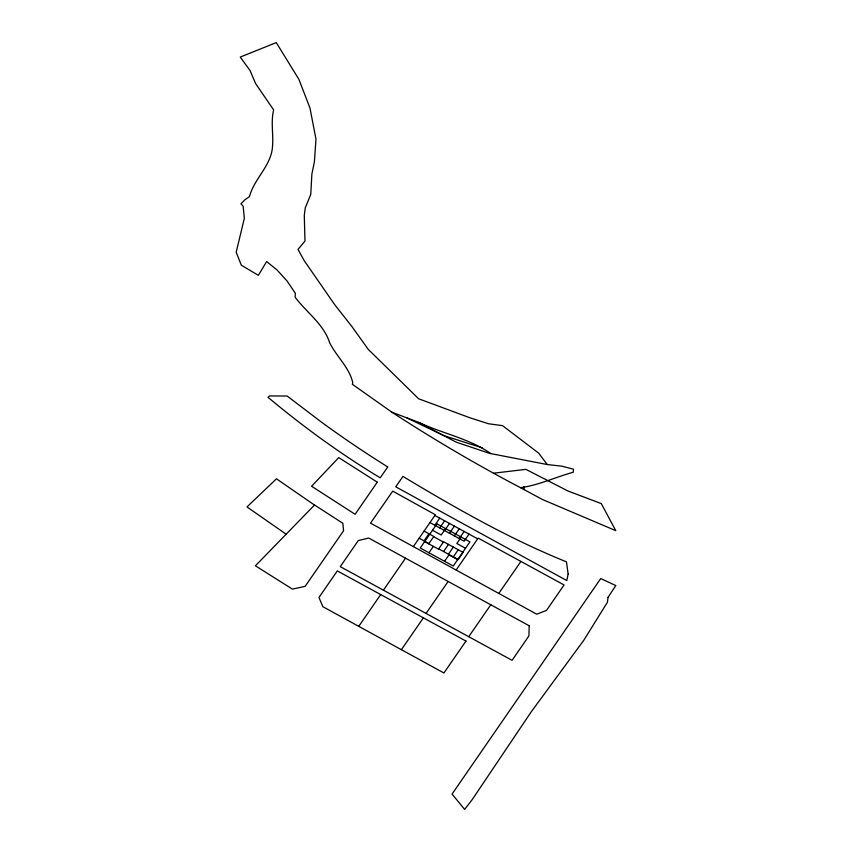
<?xml version="1.0" encoding="UTF-8"?>
<svg xmlns="http://www.w3.org/2000/svg" width="852" height="852" viewBox="0 0 852 852"><rect width="100%" height="100%" fill="white"/><g stroke="black" fill="none" stroke-linecap="round" stroke-linejoin="round"><path stroke-width="1.28" d="M383.421 590.191L405.531 558.177M413.369 546.601L435.361 514.757L392.74 491.135L370.524 523.128L536.717 614.196L546.526 610.383L564.067 584.962L478.174 538.113L456.139 570.031M358.745 626.358L380.706 594.579M424.04 540.882L428.95 533.767M434.839 525.237L439.749 518.133M428.716 543.842L433.828 536.43L424.072 531.105M439.717 527.899L444.627 520.796M428.95 552.767L433.359 546.366M445.628 528.602L441.208 535.003L432.518 530.253M444.606 530.572L449.505 523.458M449.483 533.235L454.393 526.121M443.562 551.532L448.471 544.417M454.361 535.897L459.271 528.783M448.45 554.194L453.349 547.08M459.239 538.56L464.148 531.446M444.563 561.287L448.972 554.897L457.673 559.636M461.241 537.133L456.832 543.523L465.522 548.262M453.328 556.857L458.238 549.753M469.026 534.108L464.127 541.222L429.962 522.574M426.053 613.429L448.141 581.469M401.388 649.693L423.391 617.849M468.738 636.7L490.805 604.782M498.803 593.407L520.902 561.436M314.526 505.023L255.419 565.803L292.417 589.115L305.176 586.325L343.558 530.753L342.855 523.288L312.652 503.788L276.463 478.803L246.984 506.929L286.144 534.193M391.941 412.23C433.625 439.344 476.46 464.628 520.519 487.685C538.815 485.246 555.515 477.056 573.247 472.253L573.481 469.186L561.777 466.15L547.24 464.542L489.506 453.349L456.054 442.103L418.683 422.368L391.941 412.23L352.377 384.295L352.739 382.559C349.235 367.255 336.327 356.424 329.618 342.642C323.504 323.803 306.56 312.514 295.133 297.22L295.346 293.248L287.017 280.958L277.06 269.999L266.633 261.543L258.358 275.334L241.329 265.228L236.196 252.245L244.322 218.336L243.182 206.269L240.946 203.788L244.939 199.73L249.444 196.684C253.907 179.644 268.912 167.748 272.076 150.325C274.184 136.948 270.382 122.976 273.652 109.94L255.643 83.624L249.945 70.386L240.253 57.063L276.272 42.6L298.924 79.385L309.979 108.066L315.975 139.078L314.399 161.837L311.864 174.149L310.778 194.341L305.25 207.941L304.292 215.428L304.973 241.073L298.019 249.423L304.228 260.68L334.602 304.537L352.004 326.678L368.202 349.32L418.63 398.768L470.57 418.023L488.59 423.763L502.563 425.67L538.688 453.157L547.24 464.542M493.819 473.169L525.886 469.356L567.943 490.986L601.31 503.617L615.772 530.658L542.277 499.421L520.519 487.685M482.211 447.811L443.817 435.638L406.873 417.895M418.683 422.368C442.358 433.54 469.175 438.45 490.731 453.53M434.871 515.471L477.684 538.826M433.625 536.728L443.391 542.053M419.163 538.219L428.929 543.544M438.684 548.869L458.206 559.519L463.115 552.416L443.594 541.755L438.482 549.167L424.669 541.627M523.916 486.62L524.15 489.655M529.198 625.773L528.911 635.922L512.073 660.332L340.278 566.655L358.277 540.573L368.735 538.059L529.198 625.773M568.156 574.12L566.804 580.553L395.733 486.812L402.953 476.428C455.671 508.133 509.315 538.752 566.463 561.851L568.156 574.12M608.051 597.305L607.401 602.279L583.897 640.108L531.211 711.867L472.285 799.495L464.638 809.4L452.061 794.075L600.713 578.561L615.804 585.548L608.051 597.305M377.266 482.157L355.103 514.288L311.587 486.258L338.745 457.609L377.266 482.157M387.724 466.971L380.248 477.812C340.704 454.073 303.365 426.831 267.975 397.277L269.626 395.946L287.156 396.02L320.64 421.516A883.535 671.845 20.1 0 0 375.743 459.334L387.724 466.971M436.927 523.863L420.249 548.017L453.253 566.026L469.942 541.872L436.927 523.863M465.969 641.066L443.924 672.984L322.865 606.699L318.967 597.486L337.328 570.915L465.969 641.066"/></g></svg>
